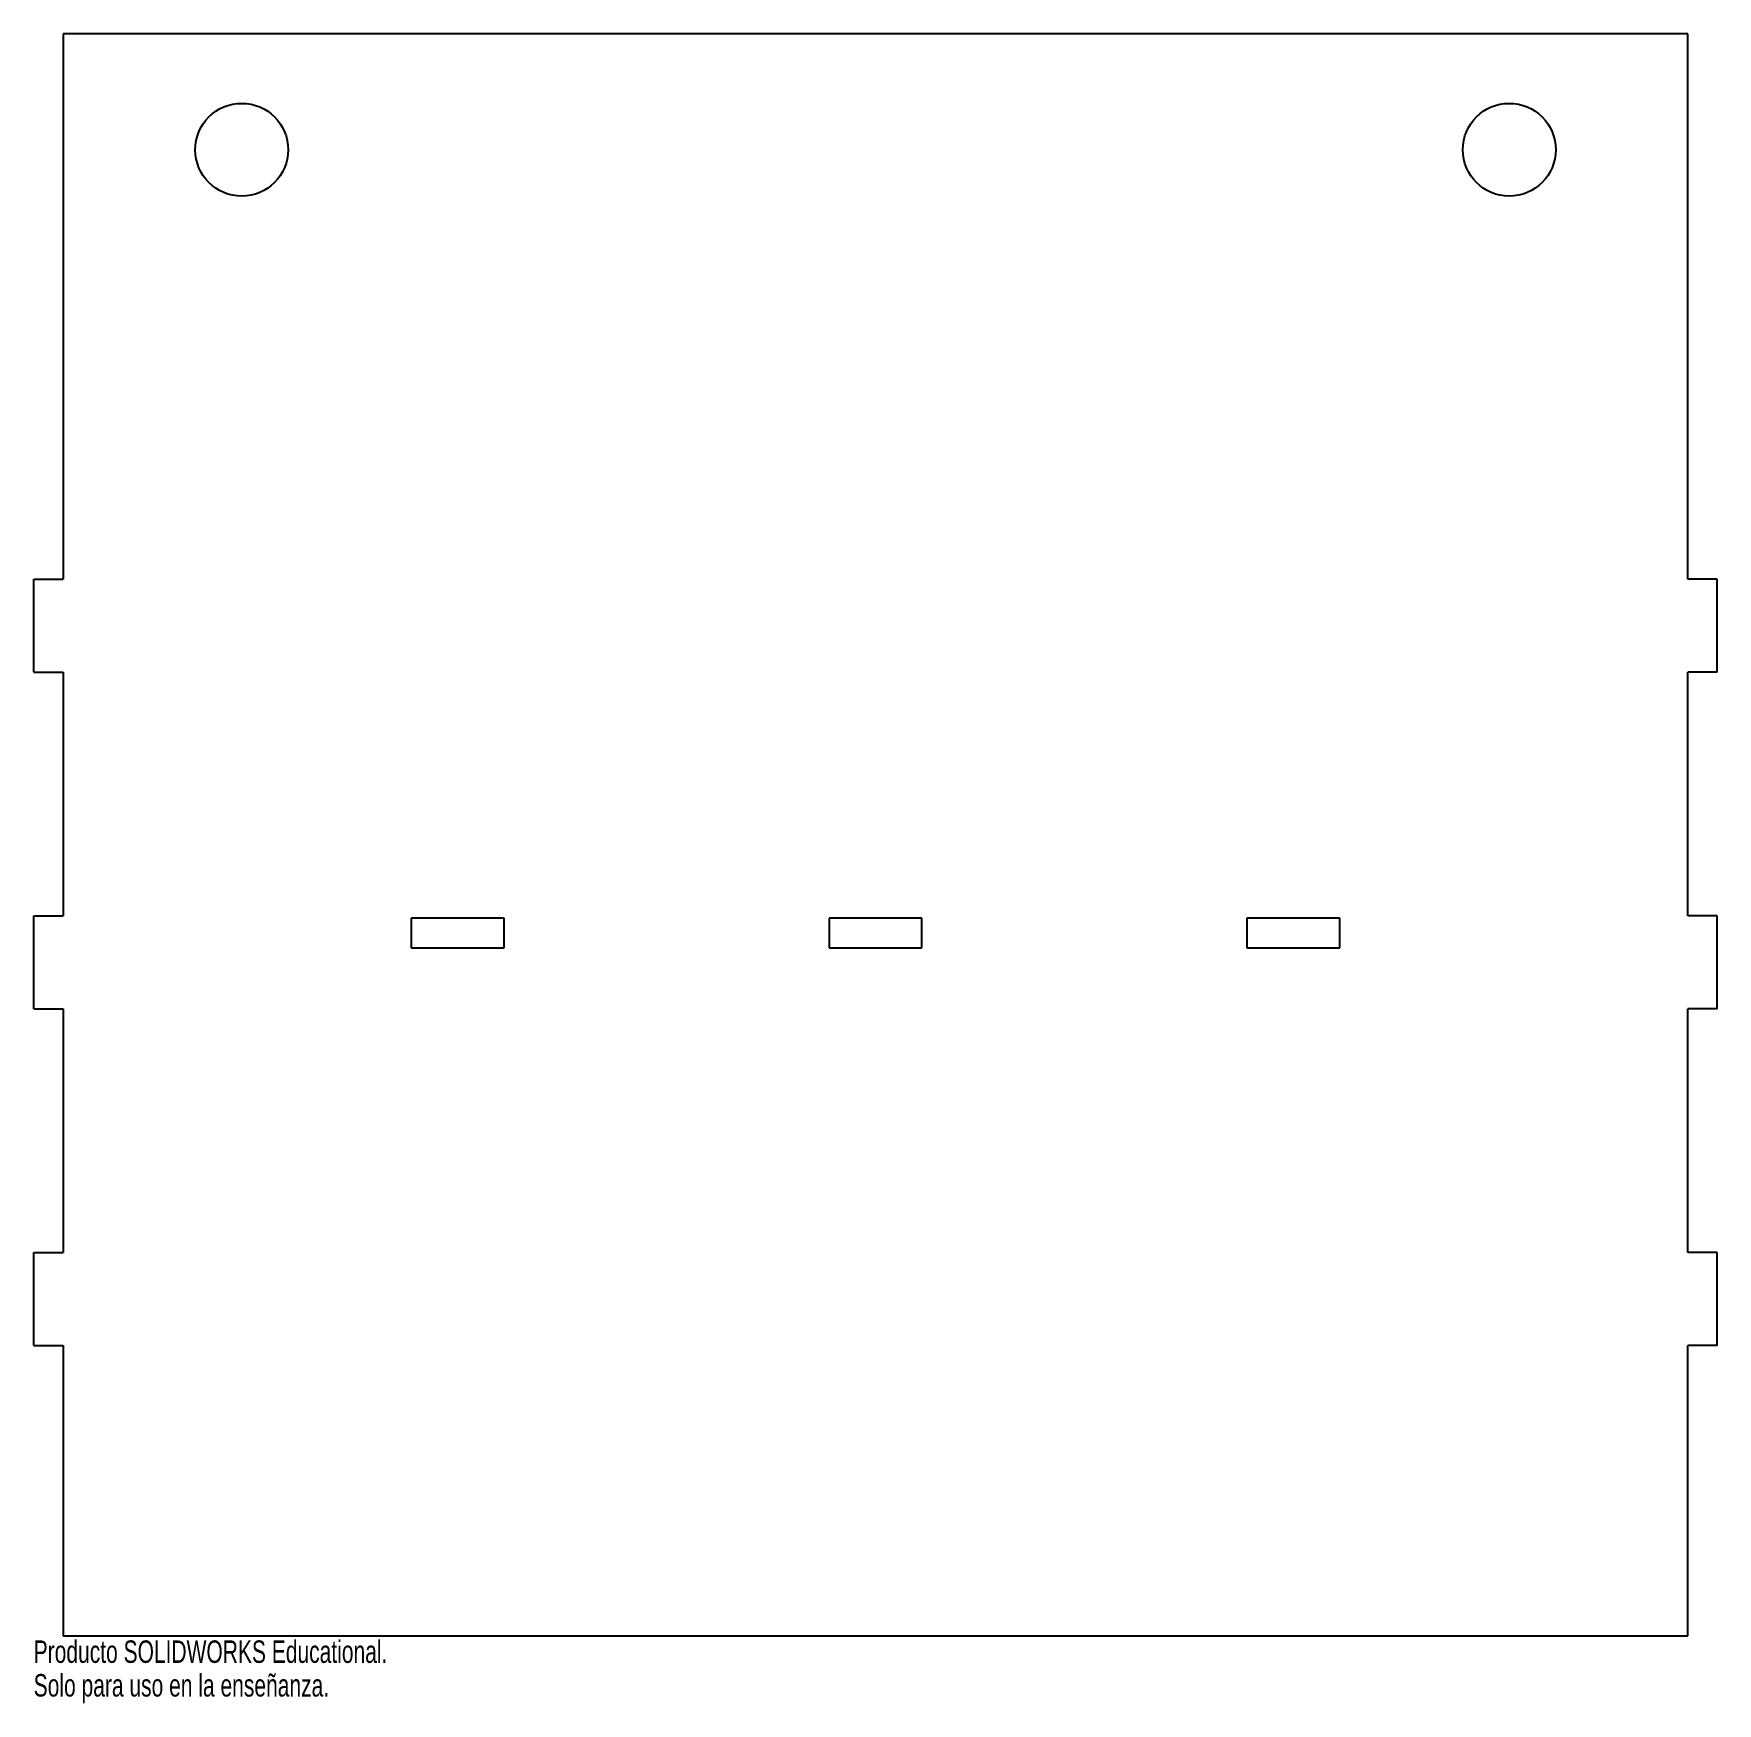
# Model space of a CAD drawing. Header units: millimetres. Extents: x -181 to 181, y -187 to 172.
import ezdxf

# ---------------------------------------------------------------- set-up
doc = ezdxf.new("R2010")
doc.units = ezdxf.units.MM
doc.styles.add('SLDTEXTSTYLE0', font='TXT', dxfattribs={"width": 0.7})

msp = doc.modelspace()

# ---------------------------------------------------------------- linework, layer by layer
at = {"color": 7, "linetype": 'Continuous', "lineweight": 25}
for p, q in [((175, 172.5), (-175, 172.5)), ((-175, 172.5), (-175, 55)), ((175, 55), (175, 172.5)), ((-181.35, 35), (-181.35, 55)), ((-181.35, 55), (-175, 55)), ((181.35, 55), (175, 55)), ((181.35, 35), (181.35, 55)), ((-181.35, 35), (-175, 35)), ((-175, 35), (-175, -17.5)), ((181.35, 35), (175, 35)), ((175, -17.5), (175, 35)), ((-181.35, -37.5), (-181.35, -17.5)), ((-181.35, -17.5), (-175, -17.5)), ((-80, -17.99), (-100, -17.99)), ((-100, -17.99), (-100, -24.34)), ((-80, -24.34), (-80, -17.99)), ((10, -17.99), (-10, -17.99)), ((-10, -17.99), (-10, -24.34)), ((10, -24.34), (10, -17.99)), ((100, -17.99), (80, -17.99)), ((80, -17.99), (80, -24.34)), ((100, -24.34), (100, -17.99)), ((181.35, -17.5), (175, -17.5)), ((181.35, -37.5), (181.35, -17.5)), ((-100, -24.34), (-80, -24.34)), ((-10, -24.34), (10, -24.34)), ((80, -24.34), (100, -24.34)), ((-181.35, -37.5), (-175, -37.5)), ((-175, -37.5), (-175, -90)), ((181.35, -37.5), (175, -37.5)), ((175, -90), (175, -37.5)), ((-181.35, -90), (-175, -90)), ((-181.35, -110), (-181.35, -90)), ((181.35, -90), (175, -90)), ((181.35, -110), (181.35, -90)), ((-181.35, -110), (-175, -110)), ((-175, -110), (-175, -172.5)), ((181.35, -110), (175, -110)), ((175, -172.5), (175, -110)), ((-175, -172.5), (175, -172.5))]:
    msp.add_line(p, q, dxfattribs=at)
for centre in [(-136.525, 147.5), (136.525, 147.5)]:
    msp.add_circle(centre, 10, dxfattribs=at)

# ---------------------------------------------------------------- texts
at = {"color": 7, "linetype": 'Continuous', "char_height": 4.83362, "attachment_point": 1, "style": 'SLDTEXTSTYLE0'}
for s, insert in [('Producto SOLIDWORKS Educational.', (-181.35, -173.52)), ('Solo para uso en la enseñanza.', (-181.35, -180.77))]:
    msp.add_mtext(s, dxfattribs=dict(at, insert=insert))

doc.saveas('drawing.dxf')
